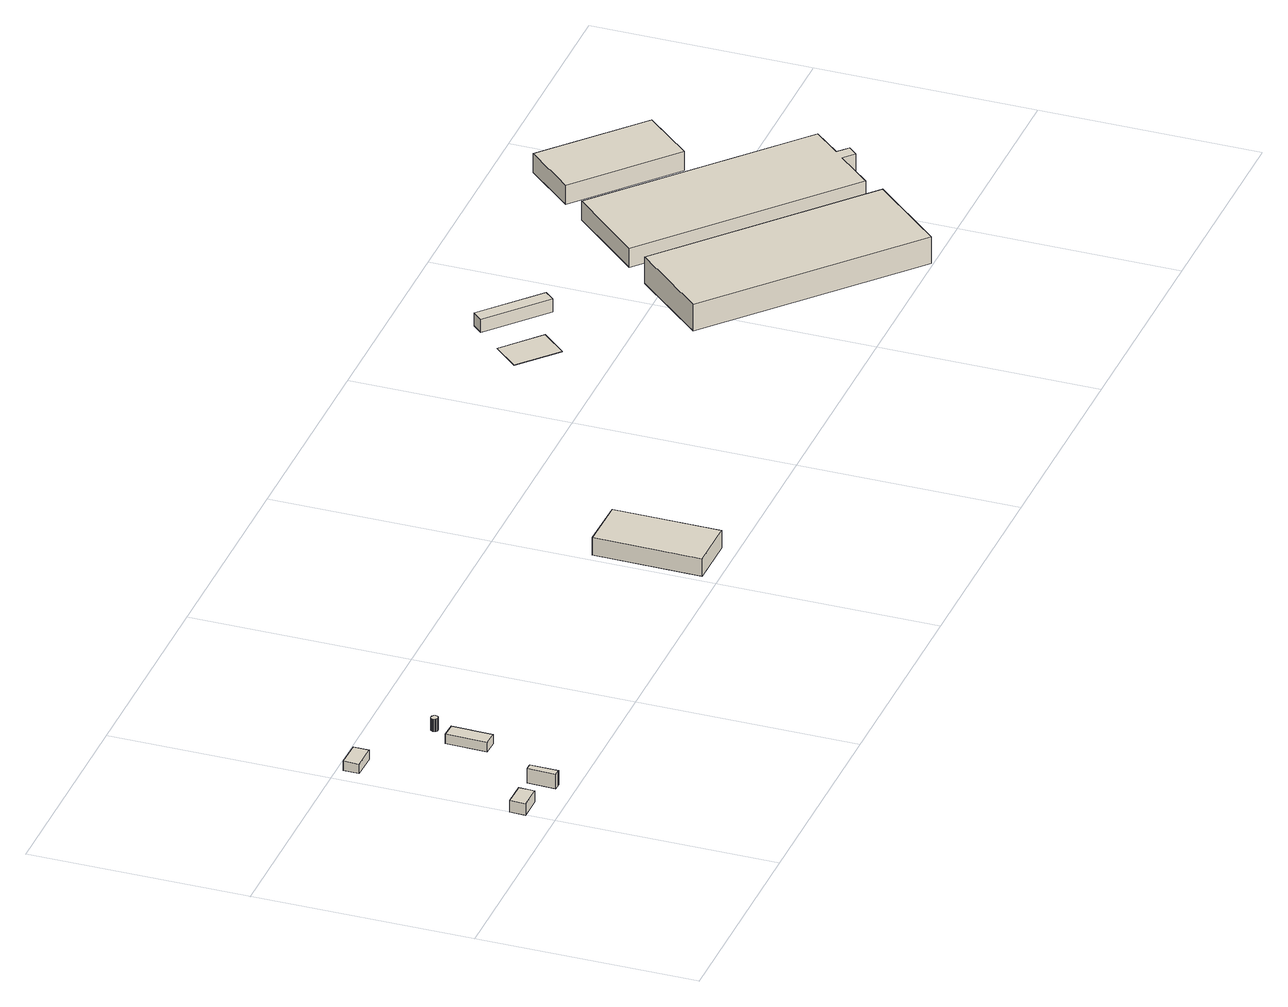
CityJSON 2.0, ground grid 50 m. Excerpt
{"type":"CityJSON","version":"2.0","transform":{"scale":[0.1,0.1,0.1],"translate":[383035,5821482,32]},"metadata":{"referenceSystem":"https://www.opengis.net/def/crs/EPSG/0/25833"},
"CityObjects":{
"building1":{"type":"Building","attributes":{"Gemeindeschluessel":"11000005","BezugspunktDach":"2200","function":"31001_2143","measuredHeight":2.77,"storeysAboveGround":1},"address":[{"country":"Germany","locality":"Berlin","thoroughfareNumber":"13 (2)","thoroughfareName":"Wohlrabedamm"}],"geometry":[{"type":"Solid","lod":"1","boundaries":[[[[0,1,2,3]],[[4,5,6,7]],[[4,7,3,2]],[[5,4,2,1]],[[6,5,1,0]],[[7,6,0,3]]]]}]},
"building2":{"type":"Building","attributes":{"Gemeindeschluessel":"11000005","BezugspunktDach":"2200","function":"31001_2140","measuredHeight":3.56,"storeysAboveGround":1},"address":[{"country":"Germany","locality":"Berlin","thoroughfareNumber":"51 (9)","thoroughfareName":"Nonnendamm"}],"geometry":[{"type":"Solid","lod":"1","boundaries":[[[[8,9,10,11,12,13]],[[14,15,16,17,18,19]],[[14,19,13,12]],[[15,14,12,11]],[[16,15,11,10]],[[17,16,10,9]],[[18,17,9,8]],[[19,18,8,13]]]]}]},
"building3":{"type":"Building","attributes":{"Gemeindeschluessel":"11000005","BezugspunktDach":"2200","function":"31001_2143","measuredHeight":2.3,"storeysAboveGround":1},"address":[{"country":"Germany","locality":"Berlin","thoroughfareNumber":"13 (1)","thoroughfareName":"Wohlrabedamm"}],"geometry":[{"type":"Solid","lod":"1","boundaries":[[[[20,21,22,23]],[[24,25,26,27]],[[24,27,23,22]],[[25,24,22,21]],[[26,25,21,20]],[[27,26,20,23]]]]}]},
"building4":{"type":"Building","attributes":{"Gemeindeschluessel":"11000005","BezugspunktDach":"2200","function":"31001_2200","measuredHeight":2.31,"storeysAboveGround":1},"address":[{"country":"Germany","locality":"Berlin","thoroughfareNumber":"51 (1)","thoroughfareName":"Nonnendamm"}],"geometry":[{"type":"Solid","lod":"1","boundaries":[[[[28,29,30,31]],[[32,33,34,35]],[[32,35,31,30]],[[33,32,30,29]],[[34,33,29,28]],[[35,34,28,31]]]]}]},
"building5":{"type":"Building","attributes":{"Gemeindeschluessel":"11000005","BezugspunktDach":"2200","function":"31001_2500","measuredHeight":2.99,"storeysAboveGround":1},"address":[{"country":"Germany","locality":"Berlin","thoroughfareNumber":"51 (12)","thoroughfareName":"Nonnendamm"}],"geometry":[{"type":"Solid","lod":"1","boundaries":[[[[36,37,38,39,40,41,42,43,44,45,46,47,48,49,50,51,52,53]],[[54,55,56,57,58,59,60,61,62,63,64,65,66,67,68,69,70,71]],[[54,71,53,52]],[[55,54,52,51]],[[56,55,51,50]],[[57,56,50,49]],[[58,57,49,48]],[[59,58,48,47]],[[60,59,47,46]],[[61,60,46,45]],[[62,61,45,44]],[[63,62,44,43]],[[64,63,43,42]],[[65,64,42,41]],[[66,65,41,40]],[[67,66,40,39]],[[68,67,39,38]],[[69,68,38,37]],[[70,69,37,36]],[[71,70,36,53]]]]}]},
"building6":{"type":"Building","attributes":{"Gemeindeschluessel":"11000005","BezugspunktDach":"2200","function":"31001_2143","measuredHeight":4.29,"storeysAboveGround":1},"address":[{"country":"Germany","locality":"Berlin","thoroughfareNumber":"49","thoroughfareName":"Nonnendamm"}],"geometry":[{"type":"Solid","lod":"1","boundaries":[[[[72,73,74,75]],[[76,77,78,79]],[[76,79,75,74]],[[77,76,74,73]],[[78,77,73,72]],[[79,78,72,75]]]]}]},
"building7":{"type":"Building","attributes":{"Gemeindeschluessel":"11000005","BezugspunktDach":"2200","function":"31001_2142","measuredHeight":0.17,"storeysAboveGround":1},"address":[{"country":"Germany","locality":"Berlin","thoroughfareNumber":"57 (1)","thoroughfareName":"Nonnendamm"}],"geometry":[{"type":"Solid","lod":"1","boundaries":[[[[80,81,82,83]],[[84,85,86,87]],[[84,87,83,82]],[[85,84,82,81]],[[86,85,81,80]],[[87,86,80,83]]]]}]},
"building8":{"type":"Building","attributes":{"Gemeindeschluessel":"11000005","BezugspunktDach":"2200","function":"51009_1610","measuredHeight":4.94,"storeysAboveGround":0},"address":[{"country":"Germany","locality":"Berlin"}],"geometry":[{"type":"Solid","lod":"1","boundaries":[[[[88,89,90,91]],[[92,93,94,95]],[[92,95,91,90]],[[93,92,90,89]],[[94,93,89,88]],[[95,94,88,91]]]]}]},
"building9":{"type":"Building","attributes":{"Gemeindeschluessel":"11000005","BezugspunktDach":"2200","function":"31001_2111","measuredHeight":6.53,"storeysAboveGround":1},"address":[{"country":"Germany","locality":"Berlin","thoroughfareNumber":"47","thoroughfareName":"Nonnendamm"}],"geometry":[{"type":"Solid","lod":"1","boundaries":[[[[96,97,98,99]],[[100,101,102,103]],[[100,103,99,98]],[[101,100,98,97]],[[102,101,97,96]],[[103,102,96,99]]]]}]},
"building10":{"type":"Building","attributes":{"Gemeindeschluessel":"11000005","BezugspunktDach":"2200","function":"31001_2111","measuredHeight":4.71,"storeysAboveGround":1},"address":[{"country":"Germany","locality":"Berlin","thoroughfareNumber":"45","thoroughfareName":"Nonnendamm"}],"geometry":[{"type":"Solid","lod":"1","boundaries":[[[[104,105,106,107,108,109,110,111]],[[112,113,114,115,116,117,118,119]],[[112,119,111,110]],[[113,112,110,109]],[[114,113,109,108]],[[115,114,108,107]],[[116,115,107,106]],[[117,116,106,105]],[[118,117,105,104]],[[119,118,104,111]]]]}]},
"building11":{"type":"Building","attributes":{"Gemeindeschluessel":"11000005","BezugspunktDach":"2200","function":"31001_2143","measuredHeight":4.73,"storeysAboveGround":1},"address":[{"country":"Germany","locality":"Berlin","thoroughfareNumber":"43","thoroughfareName":"Nonnendamm"}],"geometry":[{"type":"Solid","lod":"1","boundaries":[[[[120,121,122,123]],[[124,125,126,127]],[[124,127,123,122]],[[125,124,122,121]],[[126,125,121,120]],[[127,126,120,123]]]]}]}
},
"vertices":[
[56,65,30],[56,101,30],[1,102,30],[0,66,30],[1,102,2],[56,101,2],[56,65,2],[0,66,2],
[134,41,38],[136,41,38],[137,106,38],[135,106,38],[121,106,38],[119,41,38],[121,106,3],[135,106,3],[137,106,3],[136,41,3],[134,41,3],[119,41,3],
[89,446,31],[90,482,31],[30,483,31],[29,447,31],[30,483,8],[90,482,8],[89,446,8],[29,447,8],
[235,222,31],[237,316,31],[203,317,31],[201,223,31],[203,317,8],[237,316,8],[235,222,8],[201,223,8],
[236,355,40],[237,352,40],[239,350,40],[242,348,40],[245,348,40],[248,349,40],[250,351,40],[252,354,40],[252,357,40],[251,360,40],[249,362,40],[247,363,40],[245,364,40],[242,364,40],[240,363,40],[238,361,40],[237,359,40],[236,357,40],[237,359,10],[238,361,10],[240,363,10],[242,364,10],[245,364,10],[247,363,10],[249,362,10],[251,360,10],[252,357,10],[252,354,10],[250,351,10],[248,349,10],[245,348,10],[242,348,10],[239,350,10],[237,352,10],[236,355,10],[236,357,10],
[1126,32,54],[1128,277,54],[1008,278,54],[1006,33,54],[1008,278,11],[1128,277,11],[1126,32,11],[1006,33,11],
[1753,612,8],[1804,669,8],[1719,745,8],[1669,689,8],[1719,745,7],[1804,669,7],[1753,612,7],[1669,689,7],
[1894,684,40],[1914,706,40],[1787,821,40],[1767,799,40],[1787,821,8],[1914,706,8],[1894,684,8],[1767,799,8],
[2345,2,72],[2490,163,72],[2068,542,72],[1924,382,72],[2068,542,7],[2490,163,7],[2345,2,7],[1924,382,7],
[2536,217,54],[2606,295,54],[2630,273,54],[2649,293,54],[2625,315,54],[2679,375,54],[2260,751,54],[2117,593,54],[2260,751,7],[2679,375,7],[2625,315,7],[2649,293,7],[2630,273,7],[2606,295,7],[2536,217,7],[2117,593,7],
[2517,614,55],[2612,721,55],[2402,910,55],[2306,803,55],[2402,910,8],[2612,721,8],[2517,614,8],[2306,803,8]
]}
